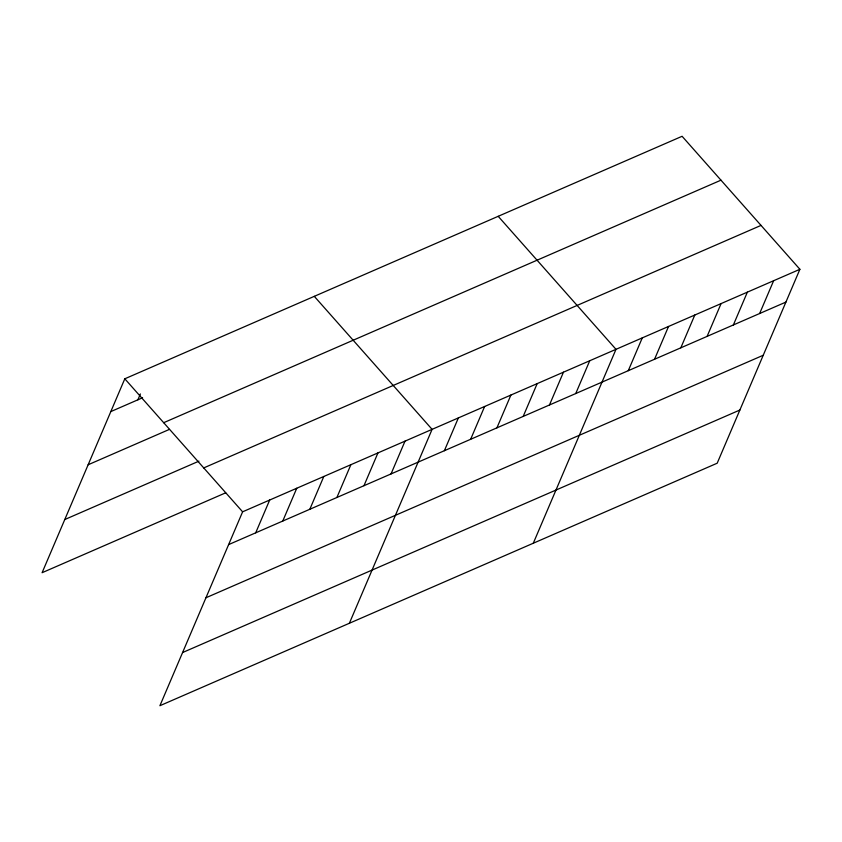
<?xml version="1.0" encoding="UTF-8"?>
<svg xmlns="http://www.w3.org/2000/svg" width="842" height="842" viewBox="0 0 842 842"><rect width="100%" height="100%" fill="white"/><g stroke="black" fill="none" stroke-linecap="round" stroke-linejoin="round"><path stroke-width="1.26" d="M799.9 269.293L242.612 511.81L159.906 705.712L717.195 463.205L799.9 269.293L682.094 136.288L124.805 378.795L42.1 572.707L225.698 492.812M137.888 399.813L140.382 393.951M255.694 532.828L269.682 500.032M282.765 521.04L296.752 488.255M309.824 509.263L323.812 476.477M336.895 497.485L350.882 464.689M363.965 485.708L377.953 452.912M391.035 473.93L405.023 441.134M349.377 623.259L432.093 429.357L314.287 296.342M444.376 450.712L458.364 417.927M470.646 439.282L484.634 406.486M496.917 427.852L510.905 395.056M523.187 416.422L537.175 383.626M549.468 404.981L563.456 372.196M575.739 393.551L589.726 360.755M533.291 543.227L615.997 349.325L498.19 216.31M628.279 370.69L642.267 337.895M654.55 359.25L668.537 326.464M680.82 347.82L694.808 315.024M707.101 336.39L721.089 303.594M733.371 324.959L747.359 292.163M759.642 313.519L773.63 280.733M110.818 411.591L142.593 397.761M163.685 422.695L720.973 180.177M88.147 464.763L169.347 429.42M64.781 519.535L198.944 461.153M203.732 467.92L761.021 225.403M228.624 544.606L785.912 302.089M205.943 597.767L763.231 355.261M182.577 652.55L739.865 410.033M124.805 378.795L242.612 511.81"/></g></svg>
